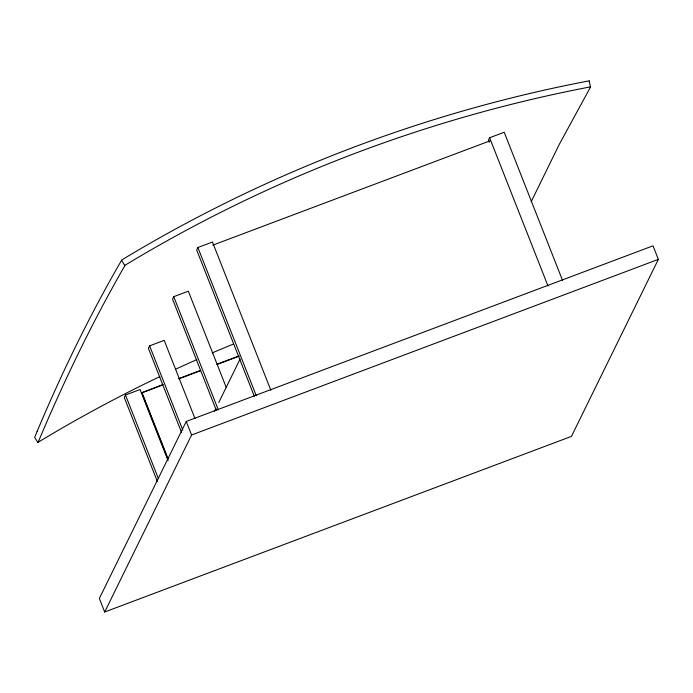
<?xml version="1.0" encoding="UTF-8"?>
<svg xmlns="http://www.w3.org/2000/svg" width="693" height="693" viewBox="0 0 693 693"><rect width="100%" height="100%" fill="white"/><g stroke="black" fill="none" stroke-linecap="round" stroke-linejoin="round"><path stroke-width="1.04" d="M531.21 201.672L559.242 144.456L590.488 87.101L589.232 80.994M168.07 460.654L140.055 389.535L125.468 395.019L124.264 397.479L157.406 481.626M194.967 418.503L164.189 340.358L149.61 345.85L148.397 348.31L181.549 432.458M226.213 387.361L188.331 291.19L173.744 296.682L172.54 299.142L216.337 410.334M270.868 390.28L212.465 242.022L197.877 247.514L196.673 249.974L254.288 396.223M167.923 459.164L141.788 392.792L163.193 384.476M186.244 421.448L99.35 598.457L104.686 612.006L571.456 436.382L658.35 259.373L653.014 245.824L186.244 421.448L191.58 434.996L104.686 612.006M214.483 411.235L215.904 408.342M218.754 402.538L240.116 359.017M562.595 280.518L504.201 132.259L489.613 137.751L488.4 140.203L489.189 142.212M212.768 245.157L490.653 140.601M178.37 378.759L200.632 370.383M216.822 364.293L239.085 355.916M141.788 392.792L162.023 385.178M179.227 378.707L200.476 370.712M217.68 364.241L238.929 356.245M191.58 434.996L658.35 259.373M489.613 137.751L548.007 286.01M197.877 247.514L256.28 395.772M173.744 296.682L218.33 409.875M149.61 345.85L182.753 429.998M141.944 392.472L168.087 458.835M125.468 395.019L158.221 478.161M37.846 442.437A1425.198 1403.386 26.1 0 1 159.866 376.602M175.935 369.057A1425.198 1403.386 26.1 0 1 196.881 359.589M212.205 352.919A1425.198 1403.386 26.1 0 1 233.411 344.04M124.74 265.428A1425.198 1403.386 26.1 0 1 590.436 86.868M121.457 260.144A1431.599 1410.645 27.5 0 1 589.197 80.821M37.153 431.358L34.65 437.344L37.968 442.636C63.435 382.008 92.056 322.643 124.861 265.627L121.552 260.308C89.648 315.358 61.807 372.713 37.153 431.358"/></g></svg>
